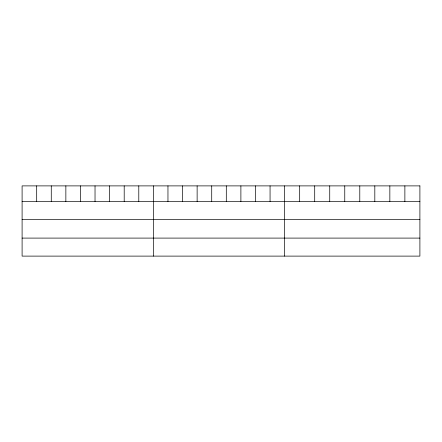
<?xml version="1.0" encoding="UTF-8"?>
<svg xmlns="http://www.w3.org/2000/svg" width="442" height="442" viewBox="0 0 442 442"><rect width="100%" height="100%" fill="white"/><g stroke="black" fill="none" stroke-linecap="round" stroke-linejoin="round"><path stroke-width="0.66" d="M22.1 201.513L419.9 201.513M22.1 219.53L419.9 219.53M22.1 238.094L419.9 238.094M404.872 185.889L404.872 201.513M389.844 185.889L389.844 201.513M374.816 185.889L374.816 201.513M359.788 185.889L359.788 201.513M344.76 185.889L344.76 201.513M329.732 185.889L329.732 201.513M314.704 185.889L314.704 201.513M299.676 185.889L299.676 201.513M284.648 185.889L284.648 256.111M270.062 185.889L270.062 201.513M255.476 185.889L255.476 201.513M240.89 185.889L240.89 201.513M226.304 185.889L226.304 201.513M211.718 185.889L211.718 201.513M197.132 185.889L197.132 201.513M182.546 185.889L182.546 201.513M167.96 185.889L167.96 201.513M153.374 185.889L153.374 256.111M138.788 185.889L138.788 201.513M124.202 185.889L124.202 201.513M109.616 185.889L109.616 201.513M95.03 185.889L95.03 201.513M80.444 185.889L80.444 201.513M65.858 185.889L65.858 201.513M51.272 185.889L51.272 201.513M36.686 185.889L36.686 201.513M419.9 185.889L22.1 185.889L22.1 256.111L419.9 256.111L419.9 185.889"/></g></svg>
